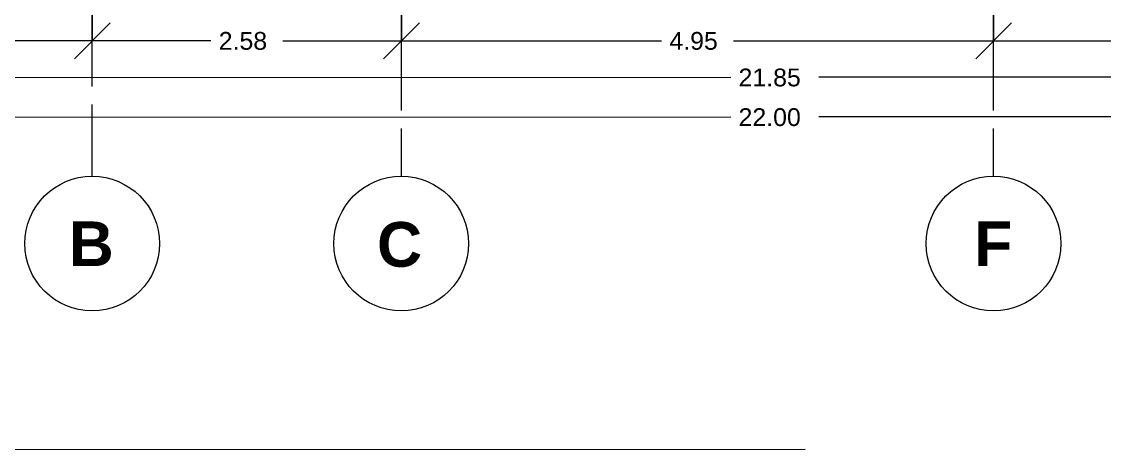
# Model space of a CAD drawing. Header units: metres. Extents: x 14 to 155, y 0 to 125.
# Drawn here: x 51.67 to 60.72, y 33.32 to 36.9 of the extents above; entities that cross this region are included whole.
import ezdxf

# ---------------------------------------------------------------- set-up
doc = ezdxf.new("R2010")
doc.units = ezdxf.units.M
doc.layers.add('PDF3_Geometry', color=9, linetype='Continuous', true_color=0x808080)
doc.layers.add('PDF3_Text', color=255, linetype='Continuous')
doc.styles.add('PDF Arial', font='arial.ttf')
doc.styles.add('PDF Arial Bold', font='arialbd.ttf')

msp = doc.modelspace()

# ---------------------------------------------------------------- linework, layer by layer
at = {"layer": 'PDF3_Geometry', "color": 0, "lineweight": 0}
for points in [[(54.8453, 36.737), (54.8453, 37.9773)], [(59.792, 36.7372), (59.7919, 37.9775)], [(52.2639, 36.7368), (52.2639, 37.6283)], [(52.1151, 36.5865), (52.4144, 36.8873)], [(54.9957, 36.8874), (54.6949, 36.5866)], [(59.9424, 36.8876), (59.6432, 36.5867)]]:
    msp.add_lwpolyline(points, close=True, dxfattribs=at)
for points in [[(52.2639, 36.3544), (52.2639, 36.9545)], [(53.2545, 36.737), (52.2639, 36.7369), (49.9514, 36.7369)], [(53.8547, 36.737), (54.8453, 36.737), (57.0186, 36.7371)], [(54.8453, 36.1545), (54.8453, 36.7546)], [(57.6203, 36.7371), (59.792, 36.7372), (61.7172, 36.7373)], [(59.792, 36.1546), (59.792, 36.7548)], [(47.0388, 36.431), (57.598, 36.4314)], [(68.89, 36.4318), (58.3324, 36.4314)], [(52.2639, 35.6054), (52.2639, 36.204)], [(46.9652, 36.0998), (57.598, 36.1002)], [(68.9653, 36.1006), (58.3325, 36.1002)], [(54.8454, 35.6055), (54.8454, 36.004)], [(59.792, 35.6057), (59.792, 36.0042)], [(45.341, 33.3247), (58.2174, 33.3252)]]:
    msp.add_lwpolyline(points, dxfattribs=at)
for centre in [(52.2632, 35.043), (54.8446, 35.0431), (59.7913, 35.0432)]:
    msp.add_circle(centre, 0.5625, dxfattribs=at)

# ---------------------------------------------------------------- texts
at = {"layer": 'PDF3_Text', "color": 0, "attachment_point": 7, "rotation": 0.0022}
for s, insert, char_height, style in [('2.58', (53.3201, 36.6593), 0.14868, 'PDF Arial'), ('4.95', (57.0842, 36.6594), 0.14868, 'PDF Arial'), ('21.85', (57.6619, 36.3538), 0.14868, 'PDF Arial'), ('22.00', (57.6619, 36.0225), 0.14868, 'PDF Arial'), ('B', (52.0672, 34.8549), 0.3732, 'PDF Arial Bold'), ('C', (54.6421, 34.8444), 0.3732, 'PDF Arial Bold'), ('F', (59.6288, 34.8552), 0.3732, 'PDF Arial Bold')]:
    msp.add_mtext(s, dxfattribs=dict(at, insert=insert, char_height=char_height, style=style))

doc.saveas('drawing.dxf')
